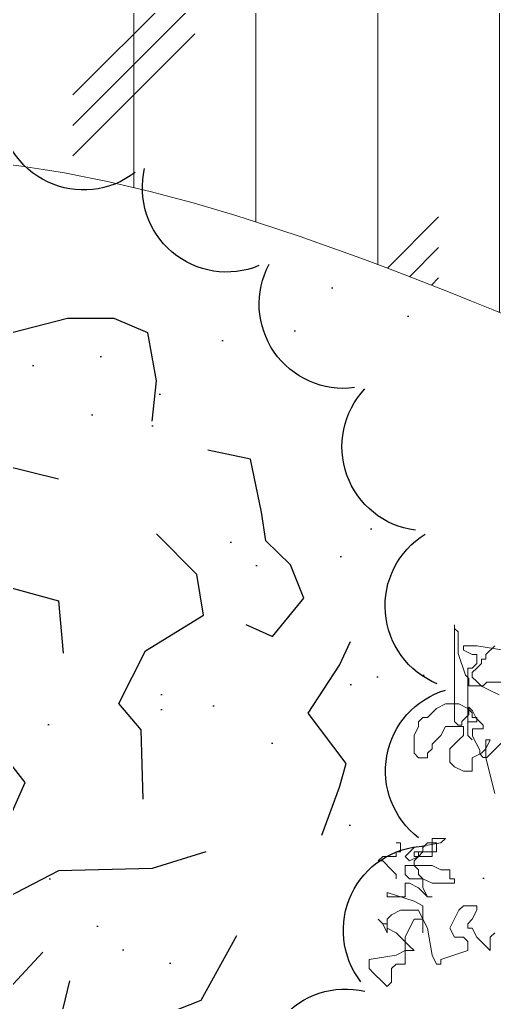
# Model space of a CAD drawing. Extents: x -95 to 325, y -1215 to -918.
# Drawn here: x 69.04 to 77.7, y -1074.44 to -1056.53 of the extents above; entities that cross this region are included whole.
import ezdxf

# ---------------------------------------------------------------- set-up
doc = ezdxf.new("R2010")
doc.units = 0
doc.layers.get('0').update_dxf_attribs({"linetype": 'CONTINUOUS'})
for name, color, linetype in [('尺寸标注', 7, 'CONTINUOUS'), ('福建茶', 76, 'CONTINUOUS'), ('马尼拉草', 80, 'CONTINUOUS')]:
    doc.layers.add(name, color=color, linetype=linetype)

# ---------------------------------------------------------------- blocks, each defined once
blk = doc.blocks.new('12')
at = {"color": 76}
for points in [[(540.5864, 451.6172), (540.5999, 451.7406), (540.5727, 451.8859), (540.4711, 451.9294), (540.3288, 451.9294), (540.1594, 451.8859), (539.9085, 451.9439)], [(539.9899, 451.6752), (540.1255, 451.4864), (540.3018, 451.4429)], [(540.871, 450.9999), (540.9522, 450.9636), (541.0471, 451.0798), (541.0065, 451.1814), (540.932, 451.2541), (540.9185, 451.3412), (540.8847, 451.5024), (540.7558, 451.5301)], [(539.7866, 451.2831), (539.9628, 451.3122), (540.0034, 451.2323), (540.112, 451.1234), (540.3018, 451.0726), (540.3153, 450.9128)], [(540.5592, 450.47), (540.5525, 450.6805), (540.4847, 450.7603), (540.566, 450.9201), (540.7423, 451.0289), (540.7219, 451.1524), (540.5999, 451.2759)], [(541.1014, 450.361), (541.1557, 450.5061), (541.1759, 450.5788), (541.0608, 450.7313), (541.1557, 450.8764), (541.1894, 450.9491)], [(539.5494, 450.3828), (539.685, 450.361), (539.7325, 450.2811), (539.807, 450.2956), (539.8409, 450.3683), (539.8409, 450.4481), (540.0034, 450.47), (540.0983, 450.39), (540.1457, 450.3973), (540.2, 450.5208), (540.1322, 450.6078), (540.0916, 450.7749)], [(540.7489, 450.3101), (540.5864, 450.2593), (540.3018, 450.252), (539.9628, 450.0778), (539.7731, 450.0342)], [(540.4778, 449.7583), (540.7354, 449.86), (540.8438, 450.056)], [(540.0373, 449.7075), (540.0983, 449.8382), (540.2543, 450.0052)], [(540.3355, 449.918), (540.3018, 449.78), (540.3355, 449.7075), (540.3355, 449.6275), (540.3018, 449.4315), (540.0577, 449.3009)]]:
    blk.add_lwpolyline(points, dxfattribs=at)
at = {"color": 76, "extrusion": (0, 0, -1)}
for centre, major_axis, start_param, end_param in [((540.3781, 452.5755), (0.181, 0.181), 1.700038, 3.897081), ((540.8124, 452.3263), (0.181, 0.181), 1.961838, 4.158881), ((541.1675, 451.9732), (-0.181, 0.181), 3.794434, 5.991476), ((541.4191, 451.5402), (-0.181, 0.181), 4.056233, 6.253276), ((541.55, 451.0568), (0.181, 0.181), 2.747236, 4.944279), ((541.5514, 450.556), (0.181, 0.181), 3.009035, 5.206078), ((541.4231, 450.072), (-0.181, 0.181), 4.841631, 7.038674), ((541.1739, 449.6376), (0.181, 0.181), 3.532634, 5.729677)]:
    blk.add_ellipse(centre, major_axis=major_axis, ratio=1, start_param=start_param, end_param=end_param, dxfattribs=at)
blk = doc.blocks.new('tulia')
at = {"color": 3, "lineweight": 0}
for p, q in [((215.045, 263.806), (215.104, 263.866)), ((215.104, 263.866), (215.164, 263.806)), ((215.045, 263.627), (215.045, 263.806)), ((215.164, 263.806), (215.284, 263.687)), ((214.985, 263.568), (215.045, 263.627)), ((215.284, 263.687), (215.343, 263.627)), ((215.343, 263.627), (215.343, 263.508)), ((214.029, 263.389), (214.388, 263.508)), ((214.388, 263.508), (214.388, 263.568)), ((214.388, 263.568), (214.447, 263.568)), ((214.447, 263.568), (214.507, 263.448)), ((214.866, 263.21), (214.866, 263.568)), ((214.866, 263.568), (214.985, 263.568)), ((215.343, 263.508), (214.985, 263.448)), ((213.731, 263.21), (213.731, 263.389)), ((213.731, 263.389), (213.791, 263.329)), ((214.029, 263.269), (214.029, 263.389)), ((214.507, 263.448), (214.567, 263.09)), ((214.866, 263.389), (214.746, 263.389)), ((214.746, 263.389), (214.806, 263.329)), ((214.985, 263.448), (214.866, 263.389)), ((213.671, 263.15), (213.731, 263.21)), ((213.791, 263.329), (213.91, 263.21)), ((213.91, 263.21), (213.97, 263.09)), ((214.089, 263.21), (214.029, 263.269)), ((214.209, 263.21), (214.089, 263.21)), ((214.268, 263.09), (214.209, 263.21)), ((214.806, 263.329), (214.925, 263.21)), ((214.806, 263.09), (214.866, 263.21)), ((214.925, 263.21), (214.985, 263.15)), ((213.97, 263.09), (214.029, 263.09)), ((214.029, 263.09), (214.029, 263.031)), ((214.149, 262.851), (214.268, 263.09)), ((214.567, 263.09), (214.627, 262.971)), ((214.627, 262.971), (214.627, 263.15)), ((214.627, 263.15), (214.627, 262.792)), ((214.746, 262.971), (214.806, 263.09)), ((214.985, 263.15), (215.104, 263.09)), ((215.164, 263.031), (215.104, 263.15)), ((215.104, 263.15), (215.104, 262.971)), ((215.104, 263.09), (215.104, 263.031)), ((213.97, 262.971), (213.91, 262.851)), ((214.029, 263.031), (213.97, 262.971)), ((214.627, 262.971), (214.746, 262.971)), ((214.686, 262.851), (214.627, 262.971)), ((215.104, 262.971), (215.045, 262.911)), ((215.104, 263.031), (215.164, 263.031)), ((215.164, 263.031), (215.224, 262.971)), ((215.224, 262.971), (215.164, 263.031)), ((213.91, 262.851), (213.91, 262.792)), ((214.089, 262.792), (214.149, 262.851)), ((214.925, 262.851), (214.686, 262.851)), ((215.045, 262.911), (214.925, 262.851)), ((213.91, 262.792), (214.089, 262.792)), ((214.627, 262.792), (214.746, 262.732)), ((214.746, 262.732), (215.104, 262.613)), ((214.567, 262.672), (214.507, 262.672)), ((214.507, 262.672), (214.567, 262.672)), ((214.686, 262.553), (214.567, 262.672)), ((214.567, 262.672), (214.627, 262.553)), ((214.627, 262.553), (214.627, 262.434)), ((214.806, 262.493), (214.686, 262.553)), ((215.104, 262.672), (214.866, 262.672)), ((214.866, 262.672), (214.866, 262.493)), ((215.104, 262.613), (215.104, 262.672)), ((214.209, 262.434), (214.209, 262.493)), ((214.209, 262.493), (214.507, 262.493)), ((214.268, 262.434), (214.209, 262.434)), ((214.268, 262.314), (214.268, 262.434)), ((214.507, 262.493), (214.627, 262.434)), ((214.627, 262.434), (214.806, 262.434)), ((214.627, 262.434), (214.686, 262.374)), ((214.866, 262.493), (214.806, 262.493)), ((214.806, 262.434), (214.866, 262.374)), ((214.985, 262.434), (214.985, 262.374)), ((214.388, 262.314), (214.268, 262.314)), ((214.507, 262.255), (214.388, 262.314)), ((214.686, 262.374), (214.686, 262.314)), ((214.686, 262.314), (214.746, 262.255)), ((214.866, 262.374), (214.866, 262.255)), ((214.985, 262.374), (215.045, 262.314)), ((215.045, 262.314), (215.164, 262.195)), ((214.866, 262.255), (214.507, 262.255)), ((214.746, 262.195), (214.686, 262.135)), ((214.686, 262.135), (214.806, 262.195)), ((214.746, 262.255), (214.746, 262.195)), ((214.806, 262.195), (214.866, 262.135)), ((215.164, 262.195), (215.224, 262.195)), ((215.224, 262.195), (215.164, 262.135)), ((214.627, 262.076), (214.447, 262.076)), ((214.447, 262.076), (214.447, 261.956)), ((214.507, 261.897), (214.507, 262.135)), ((214.507, 262.135), (214.746, 262.135)), ((214.686, 262.135), (214.627, 262.076)), ((214.627, 262.016), (214.627, 262.076)), ((214.627, 262.076), (214.686, 262.076)), ((214.686, 262.076), (214.686, 262.135)), ((214.746, 262.076), (214.686, 262.076)), ((214.866, 262.135), (214.746, 262.016)), ((214.746, 262.135), (214.746, 262.076)), ((214.985, 262.076), (214.925, 262.076)), ((214.925, 262.076), (214.925, 261.956)), ((215.164, 262.135), (214.985, 262.135)), ((214.985, 262.135), (214.985, 262.076)), ((214.388, 261.956), (214.328, 261.897)), ((214.746, 262.016), (214.388, 261.956)), ((214.447, 261.956), (214.567, 261.956)), ((214.567, 261.956), (214.627, 262.016)), ((214.925, 261.956), (214.985, 261.956)), ((214.328, 261.897), (214.507, 261.897)), ((213.671, 261.3), (213.791, 260.822)), ((213.97, 260.822), (213.97, 261.002)), ((213.97, 261.002), (214.089, 261.002)), ((214.089, 261.002), (214.209, 260.942)), ((214.209, 260.942), (214.268, 260.882)), ((214.268, 260.882), (214.268, 260.703)), ((213.586, 260.628), (213.681, 260.723)), ((213.681, 260.723), (213.777, 260.819)), ((213.777, 260.819), (213.825, 260.819)), ((213.791, 260.822), (213.791, 260.584)), ((213.791, 260.703), (213.85, 260.763)), ((213.825, 260.819), (213.872, 260.771)), ((213.85, 260.763), (213.97, 260.822)), ((213.872, 260.771), (213.872, 260.723)), ((213.872, 260.723), (213.92, 260.628)), ((214.507, 260.703), (214.567, 260.763)), ((214.567, 260.763), (214.567, 260.822)), ((214.567, 260.822), (214.686, 260.822)), ((214.686, 260.822), (214.746, 260.763)), ((214.746, 260.763), (214.746, 260.524)), ((213.731, 260.584), (213.791, 260.703)), ((213.92, 260.628), (213.968, 260.533)), ((214.209, 260.643), (214.149, 260.584)), ((214.268, 260.703), (214.209, 260.643)), ((214.447, 260.584), (214.507, 260.643)), ((214.507, 260.643), (214.507, 260.703)), ((213.791, 260.584), (213.731, 260.584)), ((213.968, 260.533), (213.968, 260.437)), ((214.029, 260.524), (213.97, 260.584)), ((213.97, 260.584), (214.029, 260.524)), ((214.029, 260.345), (214.029, 260.524)), ((214.029, 260.524), (214.029, 259.629)), ((214.149, 260.584), (214.089, 260.524)), ((214.089, 260.524), (214.089, 260.405)), ((214.328, 260.405), (214.388, 260.524)), ((214.388, 260.524), (214.447, 260.584)), ((214.746, 260.524), (214.686, 260.405)), ((213.968, 260.437), (213.825, 260.437)), ((213.825, 260.437), (213.825, 260.39)), ((213.825, 260.39), (213.92, 260.294)), ((213.91, 260.285), (213.91, 260.345)), ((213.91, 260.345), (214.029, 260.345)), ((214.016, 260.246), (214.111, 260.342)), ((214.089, 260.405), (214.328, 260.405)), ((214.111, 260.342), (214.111, 260.39)), ((214.111, 260.39), (214.159, 260.39)), ((214.159, 260.39), (214.207, 260.342)), ((214.207, 260.342), (214.207, 259.054)), ((214.686, 260.345), (214.627, 260.285)), ((214.686, 260.405), (214.686, 260.345)), ((213.97, 260.285), (213.91, 260.285)), ((213.92, 260.294), (213.968, 260.199)), ((213.968, 260.199), (214.016, 260.151)), ((213.97, 260.226), (213.97, 260.285)), ((214.029, 260.166), (213.97, 260.226)), ((214.016, 260.151), (214.016, 260.246)), ((214.507, 260.226), (214.447, 260.166)), ((214.567, 260.285), (214.507, 260.226)), ((214.627, 260.285), (214.567, 260.285)), ((214.149, 260.106), (214.029, 260.166)), ((214.328, 260.106), (214.149, 260.106)), ((214.447, 260.166), (214.328, 260.106)), ((213.611, 259.987), (213.731, 259.927)), ((213.777, 259.817), (213.586, 259.817)), ((213.731, 259.927), (213.85, 259.868)), ((213.825, 259.865), (213.777, 259.817)), ((214.016, 259.865), (213.825, 259.865)), ((213.85, 259.868), (213.91, 259.808)), ((213.91, 259.808), (213.97, 259.748)), ((214.016, 259.769), (214.016, 259.865)), ((213.97, 259.689), (213.91, 259.629)), ((213.97, 259.748), (213.97, 259.689)), ((214.063, 259.722), (214.016, 259.769)), ((214.159, 259.435), (214.063, 259.722)), ((213.91, 259.629), (213.85, 259.569)), ((213.85, 259.569), (213.85, 259.51)), ((213.97, 259.629), (213.91, 259.569)), ((213.91, 259.569), (213.91, 259.45)), ((214.029, 259.629), (213.97, 259.629)), ((213.791, 259.45), (213.671, 259.331)), ((213.85, 259.51), (213.791, 259.51)), ((213.791, 259.51), (213.791, 259.45)), ((213.91, 259.45), (213.97, 259.45)), ((213.97, 259.45), (214.089, 259.39)), ((214.159, 259.149), (214.159, 259.435)), ((213.91, 259.331), (213.552, 259.39)), ((214.089, 259.331), (213.91, 259.331)), ((214.089, 259.39), (214.089, 259.331)), ((214.207, 259.101), (214.159, 259.149)), ((214.207, 259.054), (214.207, 259.101))]:
    blk.add_line(p, q, dxfattribs=at)
blk = doc.blocks.new('tuli')
at = {"color": 3}
blk.add_blockref('tulia', (-25.998, 9.206), dxfattribs=at)

msp = doc.modelspace()

# ---------------------------------------------------------------- hatches: boundary and pattern name
at = {"layer": '福建茶', "lineweight": 9}
h = msp.add_hatch(dxfattribs=at)
h.set_pattern_fill('CORK', color=256, scale=0.7, angle=90, style=0)
h.set_pattern_definition([(90, (0, 0), (-2.2225, 1e-16), []), (225, (1.111, 1.111), (4.445002, -4.445002), [3.14309, -3.14309]), (225, (1.111, 1.667), (4.445002, -4.445002), [3.14309, -3.14309]), (225, (1.111, 2.2225), (4.445002, -4.445002), [3.14309, -3.14309])])
edge = h.paths.add_edge_path()
edge.add_spline(control_points=[(-31.487, -1059.337), (-23.644, -1060.962), (-7.742, -1071.795), (16.75, -1052.301), (41.729, -1072.737), (66.733, -1052.183), (91.737, -1072.734), (112.53, -1055.735), (125.033, -1060.611), (129.18, -1062.289)], knot_values=[26.944979, 26.944979, 26.944979, 26.944979, 51.051819, 76.978949, 102.906066, 128.833183, 154.760301, 180.687418, 193.577857, 193.577857, 193.577857, 193.577857], degree=3, periodic=0)
edge.add_line((129.18, -1062.289), (129.18, -1046.625))
edge.add_line((129.18, -1046.625), (-31.487, -1046.625))
edge.add_line((-31.487, -1046.625), (-31.487, -1059.337))
at = {"layer": '马尼拉草'}
h = msp.add_hatch(dxfattribs=at)
h.set_pattern_fill('AR-SAND', color=256, scale=0.1, style=0)
edge = h.paths.add_edge_path()
edge.add_line((129.18, -1062.289), (129.18, -1082.491))
edge.add_spline(control_points=[(129.18, -1082.491), (125.033, -1080.813), (112.53, -1075.937), (91.737, -1092.936), (66.733, -1072.385), (41.729, -1092.939), (16.75, -1072.503), (-7.742, -1091.997), (-23.644, -1081.165), (-31.487, -1079.539)], knot_values=[26.944979, 26.944979, 26.944979, 26.944979, 39.835418, 65.762535, 91.689652, 117.61677, 143.543887, 169.471017, 193.577857, 193.577857, 193.577857, 193.577857], degree=3, periodic=0)
edge.add_line((-31.487, -1079.539), (-31.487, -1059.337))
edge.add_spline(control_points=[(-31.487, -1059.337), (-23.644, -1060.962), (-7.742, -1071.795), (16.75, -1052.301), (41.729, -1072.737), (66.733, -1052.183), (91.737, -1072.734), (112.53, -1055.735), (125.033, -1060.611), (129.18, -1062.289)], knot_values=[26.944979, 26.944979, 26.944979, 26.944979, 51.051819, 76.978949, 102.906066, 128.833183, 154.760301, 180.687418, 193.577857, 193.577857, 193.577857, 193.577857], degree=3, periodic=0)

# ---------------------------------------------------------------- linework, layer by layer
at = {"layer": '福建茶', "lineweight": 9}
msp.add_open_spline([(-31.487, -1059.337), (-23.644, -1060.962), (-7.742, -1071.795), (16.75, -1052.301), (41.729, -1072.737), (66.733, -1052.183), (91.737, -1072.734), (112.53, -1055.735), (125.033, -1060.611), (129.18, -1062.289)], degree=3, knots=[26.944979, 26.944979, 26.944979, 26.944979, 51.051819, 76.978949, 102.906066, 128.833183, 154.760301, 180.687418, 193.577857, 193.577857, 193.577857, 193.577857], dxfattribs=at)

# ---------------------------------------------------------------- block references
at = {"color": 1, "lineweight": 0, "xscale": 1.369095795671456, "yscale": 1.369095796253532, "zscale": 1.369095795696208, "rotation": 180}
msp.add_blockref('tuli', (334.646, -700.286), dxfattribs=at)
at = {"layer": '尺寸标注', "color": 3, "xscale": 5.999999999767169, "yscale": 6.000000000931323, "zscale": 6}
msp.add_blockref('12', (-3172.061, -3773.555), dxfattribs=at)

doc.saveas('drawing.dxf')
